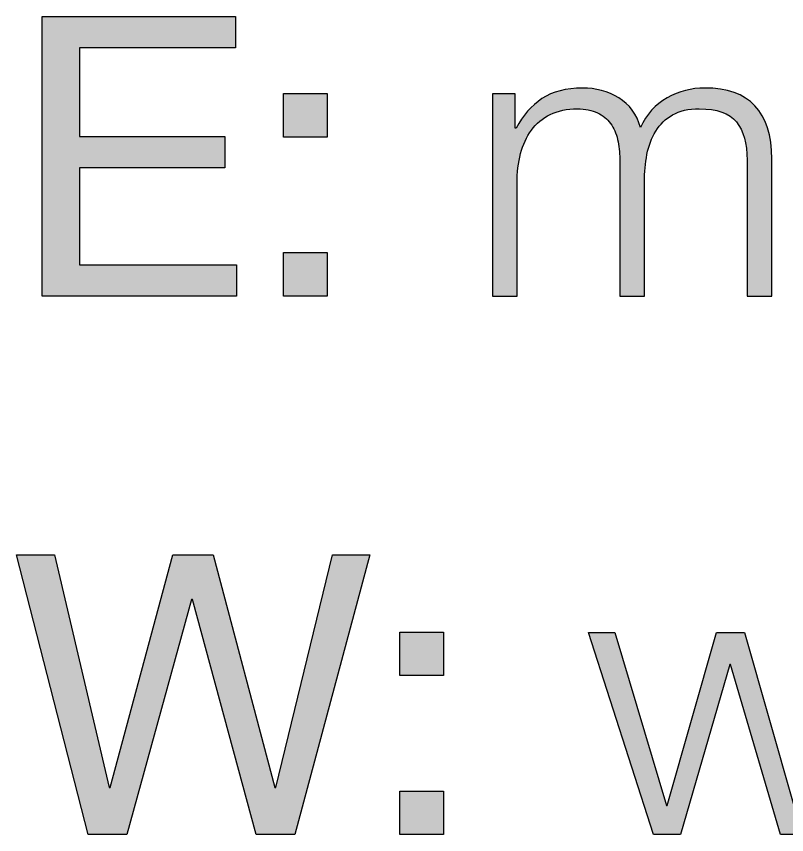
# Paper-space layout 'A3mask (portrait)' of a CAD drawing. Extents: x 0 to 277, y 0 to 394.
# Drawn here: x 210.803 to 214.539, y 21.523 to 25.492 of the extents above; entities that cross this region are included whole.
import ezdxf
from ezdxf.enums import TextEntityAlignment as Align

# ---------------------------------------------------------------- set-up
doc = ezdxf.new("R2010")
doc.units = 0
doc.layers.get('0').update_dxf_attribs({"linetype": 'CONTINUOUS'})
doc.layers.get('Defpoints').update_dxf_attribs({"linetype": 'CONTINUOUS'})
doc.layers.add('JPP_Mask', color=7, linetype='CONTINUOUS')
doc.styles.add('JPP', font='arial.ttf')

# ---------------------------------------------------------------- blocks, each defined once
blk = doc.blocks.new('A3mask (portrait)')
at = {"true_color": 0x0081c6}
for points in [[(211.8712, 24.2876), (211.1093, 24.2876), (211.1093, 24.757), (211.8142, 24.757), (211.8142, 24.9089), (211.1093, 24.9089), (211.1093, 25.3404), (211.8657, 25.3404), (211.8657, 25.4923), (210.9288, 25.4923), (210.9288, 24.1356), (211.8712, 24.1356)], [(212.3101, 25.1179), (212.0992, 25.1179), (212.0992, 24.9071), (212.3101, 24.9071)], [(212.3101, 24.3465), (212.0992, 24.3465), (212.0992, 24.1356), (212.3101, 24.1356)], [(210.9878, 22.8797), (210.8034, 22.8797), (211.151, 21.523), (211.3392, 21.523), (211.6527, 22.663), (211.6567, 22.663), (211.9663, 21.523), (212.1544, 21.523), (212.5172, 22.8797), (212.3368, 22.8797), (212.0612, 21.751), (212.0575, 21.751), (211.7574, 22.8797), (211.5616, 22.8797), (211.2575, 21.751), (211.2538, 21.751)], [(212.8744, 22.5053), (212.6636, 22.5053), (212.6636, 22.2945), (212.8744, 22.2945)], [(212.8744, 21.7338), (212.6636, 21.7338), (212.6636, 21.523), (212.8744, 21.523)]]:
    blk.add_hatch(color=142, dxfattribs=at).paths.add_polyline_path(points)
at = {"true_color": 0x004a91}
h = blk.add_hatch(color=154, dxfattribs=at)
edge = h.paths.add_edge_path()
edge.add_spline(control_points=[(213.7245, 25.0971), (213.6721, 25.1288), (213.6134, 25.1446), (213.5489, 25.1446)], knot_values=[4, 4, 4, 4, 5, 5, 5, 5], degree=3, periodic=0)
edge.add_spline(control_points=[(213.5489, 25.1446), (213.4691, 25.1446), (213.4035, 25.1274), (213.3522, 25.0933)], knot_values=[3, 3, 3, 3, 4, 4, 4, 4], degree=3, periodic=0)
edge.add_spline(control_points=[(213.3522, 25.0933), (213.301, 25.059), (213.2594, 25.0117), (213.2277, 24.9507)], knot_values=[2, 2, 2, 2, 3, 3, 3, 3], degree=3, periodic=0)
edge.add_spline(control_points=[(213.2277, 24.9507), (213.2277, 24.9507), (213.2221, 24.9507), (213.2221, 24.9507)], knot_values=[1.00001, 1.00001, 1.00001, 1.00001, 2, 2, 2, 2], degree=3, periodic=0)
edge.add_spline(control_points=[(213.2221, 24.9507), (213.2221, 24.9507), (213.2221, 24.992), (213.2221, 25.0334)], knot_values=[0.5, 0.5, 0.5, 0.5, 1, 1, 1, 1], degree=3, periodic=0)
edge.add_spline(control_points=[(213.2221, 25.0334), (213.2221, 25.0747), (213.2221, 25.1161), (213.2221, 25.1161), (213.2221, 25.1161), (213.2152, 25.1161), (213.2049, 25.1161)], knot_values=[32.749965, 32.749965, 32.749965, 32.749965, 33.249965, 33.249965, 33.249965, 33.5, 33.5, 33.5, 33.5], degree=3, periodic=0)
edge.add_spline(control_points=[(213.2049, 25.1161), (213.1945, 25.1161), (213.1808, 25.1161), (213.167, 25.1161)], knot_values=[32.49997, 32.49997, 32.49997, 32.49997, 32.749965, 32.749965, 32.749965, 32.749965], degree=3, periodic=0)
edge.add_spline(control_points=[(213.167, 25.1161), (213.1601, 25.1161), (213.1532, 25.1161), (213.1468, 25.1161)], knot_values=[32.374972, 32.374972, 32.374972, 32.374972, 32.49997, 32.49997, 32.49997, 32.49997], degree=3, periodic=0)
edge.add_spline(control_points=[(213.1468, 25.1161), (213.1403, 25.1161), (213.1343, 25.1161), (213.1291, 25.1161)], knot_values=[32.249975, 32.249975, 32.249975, 32.249975, 32.374973, 32.374973, 32.374973, 32.374973], degree=3, periodic=0)
edge.add_spline(control_points=[(213.1221, 25.1161), (213.12, 25.1161), (213.1182, 25.1161), (213.1166, 25.1161)], knot_values=[32.124977, 32.124977, 32.124977, 32.124977, 32.187476, 32.187476, 32.187476, 32.187476], degree=3, periodic=0)
edge.add_spline(control_points=[(213.1119, 25.1161), (213.1119, 25.1161), (213.1119, 25.1161), (213.1119, 25.1161), (213.1119, 25.1161), (213.1119, 25.1161), (213.1119, 25.1161)], knot_values=[31.99998, 31.99998, 31.99998, 31.99998, 32, 32, 32, 32.001445, 32.001445, 32.001445, 32.001445], degree=3, periodic=0)
edge.add_spline(control_points=[(213.1119, 25.1161), (213.1119, 25.1161), (213.1119, 24.8709), (213.1119, 24.6258)], knot_values=[31.49999, 31.49999, 31.49999, 31.49999, 31.99998, 31.99998, 31.99998, 31.99998], degree=3, periodic=0)
edge.add_spline(control_points=[(213.1119, 24.6258), (213.1119, 24.3807), (213.1119, 24.1356), (213.1119, 24.1356), (213.1119, 24.1356), (213.1119, 24.1356), (213.1119, 24.1356)], knot_values=[30.999023, 30.999023, 30.999023, 30.999023, 31.499013, 31.499013, 31.499013, 31.49999, 31.49999, 31.49999, 31.49999], degree=3, periodic=0)
edge.add_spline(control_points=[(213.1171, 24.1356), (213.1187, 24.1356), (213.1207, 24.1356), (213.123, 24.1356)], knot_values=[30.812504, 30.812504, 30.812504, 30.812504, 30.875002, 30.875002, 30.875002, 30.875002], degree=3, periodic=0)
edge.add_spline(control_points=[(213.123, 24.1356), (213.1252, 24.1356), (213.1278, 24.1356), (213.1306, 24.1356)], knot_values=[30.750005, 30.750005, 30.750005, 30.750005, 30.812504, 30.812504, 30.812504, 30.812504], degree=3, periodic=0)
edge.add_spline(control_points=[(213.1306, 24.1356), (213.1362, 24.1356), (213.1428, 24.1356), (213.1498, 24.1356)], knot_values=[30.625007, 30.625007, 30.625007, 30.625007, 30.750005, 30.750005, 30.750005, 30.750005], degree=3, periodic=0)
edge.add_spline(control_points=[(213.1498, 24.1356), (213.1568, 24.1356), (213.1643, 24.1356), (213.1718, 24.1356)], knot_values=[30.50001, 30.50001, 30.50001, 30.50001, 30.625007, 30.625007, 30.625007, 30.625007], degree=3, periodic=0)
edge.add_spline(control_points=[(213.1718, 24.1356), (213.1867, 24.1356), (213.2017, 24.1356), (213.2129, 24.1356)], knot_values=[30.250015, 30.250015, 30.250015, 30.250015, 30.50001, 30.50001, 30.50001, 30.50001], degree=3, periodic=0)
edge.add_spline(control_points=[(213.2129, 24.1356), (213.2241, 24.1356), (213.2316, 24.1356), (213.2316, 24.1356), (213.2316, 24.1356), (213.2316, 24.1356), (213.2316, 24.1356)], knot_values=[29.999532, 29.999532, 29.999532, 29.999532, 30.249547, 30.249547, 30.249547, 30.250015, 30.250015, 30.250015, 30.250015], degree=3, periodic=0)
edge.add_spline(control_points=[(213.2316, 24.1418), (213.2316, 24.1438), (213.2316, 24.1463), (213.2316, 24.1492)], knot_values=[29.906272, 29.906272, 29.906272, 29.906272, 29.937521, 29.937521, 29.937521, 29.937521], degree=3, periodic=0)
edge.add_spline(control_points=[(213.2316, 24.1492), (213.2316, 24.1521), (213.2316, 24.1554), (213.2316, 24.1591)], knot_values=[29.875022, 29.875022, 29.875022, 29.875022, 29.906272, 29.906272, 29.906272, 29.906272], degree=3, periodic=0)
edge.add_spline(control_points=[(213.2316, 24.1591), (213.2316, 24.1666), (213.2316, 24.1757), (213.2316, 24.1861)], knot_values=[29.812524, 29.812524, 29.812524, 29.812524, 29.875022, 29.875022, 29.875022, 29.875022], degree=3, periodic=0)
edge.add_spline(control_points=[(213.2316, 24.1861), (213.2316, 24.1965), (213.2316, 24.2083), (213.2316, 24.2211)], knot_values=[29.750025, 29.750025, 29.750025, 29.750025, 29.812524, 29.812524, 29.812524, 29.812524], degree=3, periodic=0)
edge.add_spline(control_points=[(213.2316, 24.2211), (213.2316, 24.2468), (213.2316, 24.2767), (213.2316, 24.3087)], knot_values=[29.625028, 29.625028, 29.625028, 29.625028, 29.750025, 29.750025, 29.750025, 29.750025], degree=3, periodic=0)
edge.add_spline(control_points=[(213.2316, 24.3087), (213.2316, 24.4049), (213.2316, 24.5203), (213.2316, 24.5973)], knot_values=[29.250035, 29.250035, 29.250035, 29.250035, 29.625028, 29.625028, 29.625028, 29.625028], degree=3, periodic=0)
edge.add_spline(control_points=[(213.2316, 24.5973), (213.2316, 24.6486), (213.2316, 24.6828), (213.2316, 24.6828), (213.2316, 24.7348), (213.2372, 24.7825), (213.2485, 24.8264)], knot_values=[28, 28, 28, 28, 28.250035, 28.250035, 28.250035, 29.250035, 29.250035, 29.250035, 29.250035], degree=3, periodic=0)
edge.add_spline(control_points=[(213.2485, 24.8264), (213.2599, 24.87), (213.2775, 24.908), (213.301, 24.9403)], knot_values=[27, 27, 27, 27, 28, 28, 28, 28], degree=3, periodic=0)
edge.add_spline(control_points=[(213.301, 24.9403), (213.3244, 24.9727), (213.3548, 24.998), (213.3921, 25.0163), (213.4294, 25.0347), (213.4735, 25.0439), (213.5241, 25.0439)], knot_values=[25, 25, 25, 25, 26, 26, 26, 27, 27, 27, 27], degree=3, periodic=0)
edge.add_spline(control_points=[(213.5241, 25.0439), (213.5621, 25.0439), (213.5944, 25.0374), (213.621, 25.0249)], knot_values=[24, 24, 24, 24, 25, 25, 25, 25], degree=3, periodic=0)
edge.add_spline(control_points=[(213.621, 25.0249), (213.6477, 25.0122), (213.6688, 24.9948), (213.6846, 24.9727)], knot_values=[23, 23, 23, 23, 24, 24, 24, 24], degree=3, periodic=0)
edge.add_spline(control_points=[(213.6846, 24.9727), (213.7006, 24.9505), (213.712, 24.9245), (213.7189, 24.8948)], knot_values=[22, 22, 22, 22, 23, 23, 23, 23], degree=3, periodic=0)
edge.add_spline(control_points=[(213.7189, 24.8948), (213.7259, 24.8649), (213.7294, 24.8336), (213.7294, 24.8006)], knot_values=[21, 21, 21, 21, 22, 22, 22, 22], degree=3, periodic=0)
edge.add_spline(control_points=[(213.7294, 24.8006), (213.7294, 24.8006), (213.7294, 24.1356), (213.7294, 24.1356), (213.7294, 24.1356), (213.7593, 24.1356), (213.7892, 24.1356)], knot_values=[19.5, 19.5, 19.5, 19.5, 20.5, 20.5, 20.5, 21, 21, 21, 21], degree=3, periodic=0)
edge.add_spline(control_points=[(213.7892, 24.1356), (213.8191, 24.1356), (213.849, 24.1356), (213.849, 24.1356), (213.849, 24.1356), (213.849, 24.2743), (213.849, 24.413)], knot_values=[18.5, 18.5, 18.5, 18.5, 19, 19, 19, 19.5, 19.5, 19.5, 19.5], degree=3, periodic=0)
edge.add_spline(control_points=[(213.849, 24.413), (213.849, 24.5517), (213.849, 24.6905), (213.849, 24.6905), (213.849, 24.7361), (213.8532, 24.78), (213.8613, 24.8224)], knot_values=[17, 17, 17, 17, 17.5, 17.5, 17.5, 18.5, 18.5, 18.5, 18.5], degree=3, periodic=0)
edge.add_spline(control_points=[(213.8613, 24.8224), (213.8697, 24.8649), (213.8838, 24.9027), (213.9042, 24.9356)], knot_values=[16, 16, 16, 16, 17, 17, 17, 17], degree=3, periodic=0)
edge.add_spline(control_points=[(213.9042, 24.9356), (213.9244, 24.9686), (213.9516, 24.9948), (213.9859, 25.0145)], knot_values=[15, 15, 15, 15, 16, 16, 16, 16], degree=3, periodic=0)
edge.add_spline(control_points=[(213.9859, 25.0145), (214.02, 25.034), (214.0631, 25.0439), (214.1151, 25.0439)], knot_values=[14, 14, 14, 14, 15, 15, 15, 15], degree=3, periodic=0)
edge.add_spline(control_points=[(214.1151, 25.0439), (214.2011, 25.0439), (214.2614, 25.0226), (214.2955, 24.9802)], knot_values=[13, 13, 13, 13, 14, 14, 14, 14], degree=3, periodic=0)
edge.add_spline(control_points=[(214.2955, 24.9802), (214.3299, 24.9377), (214.3468, 24.876), (214.3468, 24.7951)], knot_values=[12, 12, 12, 12, 13, 13, 13, 13], degree=3, periodic=0)
edge.add_spline(control_points=[(214.3468, 24.7951), (214.3468, 24.7951), (214.3468, 24.1356), (214.3468, 24.1356), (214.3468, 24.1356), (214.3767, 24.1356), (214.4066, 24.1356)], knot_values=[10.5, 10.5, 10.5, 10.5, 11.5, 11.5, 11.5, 12, 12, 12, 12], degree=3, periodic=0)
edge.add_spline(control_points=[(214.4066, 24.1356), (214.4366, 24.1356), (214.4665, 24.1356), (214.4665, 24.1356), (214.4665, 24.1356), (214.4665, 24.3019), (214.4665, 24.4681)], knot_values=[9.5, 9.5, 9.5, 9.5, 10, 10, 10, 10.5, 10.5, 10.5, 10.5], degree=3, periodic=0)
edge.add_spline(control_points=[(214.4665, 24.4681), (214.4665, 24.6344), (214.4665, 24.8006), (214.4665, 24.8006), (214.4665, 25.03), (214.3582, 25.1446), (214.1418, 25.1446)], knot_values=[8, 8, 8, 8, 8.5, 8.5, 8.5, 9.5, 9.5, 9.5, 9.5], degree=3, periodic=0)
edge.add_spline(control_points=[(214.1418, 25.1446), (214.077, 25.1446), (214.0163, 25.1288), (213.9592, 25.0971)], knot_values=[7, 7, 7, 7, 8, 8, 8, 8], degree=3, periodic=0)
edge.add_spline(control_points=[(213.9592, 25.0971), (213.9022, 25.0655), (213.8592, 25.0173), (213.83, 24.9528)], knot_values=[6, 6, 6, 6, 7, 7, 7, 7], degree=3, periodic=0)
edge.add_spline(control_points=[(213.83, 24.9528), (213.8124, 25.0173), (213.7771, 25.0655), (213.7245, 25.0971)], knot_values=[5, 5, 5, 5, 6, 6, 6, 6], degree=3, periodic=0)
blk.add_hatch(color=154, dxfattribs=at).paths.add_polyline_path([(214.2635, 22.3476), (214.2672, 22.3476), (214.5087, 21.523), (214.6397, 21.523), (214.9552, 22.5034), (214.8278, 22.5034), (214.5771, 21.6636), (214.5732, 21.6636), (214.3338, 22.5034), (214.1988, 22.5034), (213.9594, 21.6636), (213.9557, 21.6636), (213.7048, 22.5034), (213.5777, 22.5034), (213.8929, 21.523), (214.0242, 21.523)])
at = {"layer": 'Defpoints', "color": 142, "true_color": 0x0081c6}
for points in [[(211.8657, 25.4923), (211.8657, 25.3404), (211.1093, 25.3404), (211.1093, 24.9089), (211.8142, 24.9089), (211.8142, 24.757), (211.1093, 24.757), (211.1093, 24.2876), (211.8712, 24.2876), (211.8712, 24.1356), (210.9288, 24.1356), (210.9288, 25.4923), (211.8657, 25.4923)], [(212.0992, 24.9071), (212.0992, 25.1179), (212.3101, 25.1179), (212.3101, 24.9071), (212.0992, 24.9071)], [(212.3101, 24.3465), (212.3101, 24.1356), (212.0992, 24.1356), (212.0992, 24.3465), (212.3101, 24.3465)], [(211.9663, 21.523), (211.6567, 22.663), (211.6527, 22.663), (211.3392, 21.523), (211.151, 21.523), (210.8034, 22.8797), (210.9878, 22.8797), (211.2538, 21.751), (211.2575, 21.751), (211.5616, 22.8797), (211.7574, 22.8797), (212.0575, 21.751), (212.0612, 21.751), (212.3368, 22.8797), (212.5172, 22.8797), (212.1544, 21.523), (211.9663, 21.523)], [(212.6636, 22.2945), (212.6636, 22.5053), (212.8744, 22.5053), (212.8744, 22.2945), (212.6636, 22.2945)], [(212.8744, 21.7338), (212.8744, 21.523), (212.6636, 21.523), (212.6636, 21.7338), (212.8744, 21.7338)]]:
    blk.add_lwpolyline(points, dxfattribs=at)
at = {"layer": 'Defpoints', "color": 154, "true_color": 0x004a91}
blk.add_lwpolyline([(213.7048, 22.5034), (213.9557, 21.6636), (213.9594, 21.6636), (214.1988, 22.5034), (214.3338, 22.5034), (214.5732, 21.6636), (214.5771, 21.6636), (214.8278, 22.5034), (214.9552, 22.5034), (214.6397, 21.523), (214.5087, 21.523), (214.2672, 22.3476), (214.2635, 22.3476), (214.0242, 21.523), (213.8929, 21.523), (213.5777, 22.5034), (213.7048, 22.5034)], dxfattribs=at)
blk.add_open_spline([(213.2221, 25.1161), (213.2221, 25.1161), (213.2221, 24.9507), (213.2221, 24.9507), (213.2221, 24.9507), (213.2277, 24.9507), (213.2277, 24.9507), (213.2594, 25.0117), (213.301, 25.059), (213.3522, 25.0933), (213.4035, 25.1274), (213.4691, 25.1446), (213.5489, 25.1446), (213.6134, 25.1446), (213.6721, 25.1288), (213.7245, 25.0971), (213.7771, 25.0655), (213.8124, 25.0173), (213.83, 24.9528), (213.8592, 25.0173), (213.9022, 25.0655), (213.9592, 25.0971), (214.0163, 25.1288), (214.077, 25.1446), (214.1418, 25.1446), (214.3582, 25.1446), (214.4665, 25.03), (214.4665, 24.8006), (214.4665, 24.8006), (214.4665, 24.1356), (214.4665, 24.1356), (214.4665, 24.1356), (214.3468, 24.1356), (214.3468, 24.1356), (214.3468, 24.1356), (214.3468, 24.7951), (214.3468, 24.7951), (214.3468, 24.876), (214.3299, 24.9377), (214.2955, 24.9802), (214.2614, 25.0226), (214.2011, 25.0439), (214.1151, 25.0439), (214.0631, 25.0439), (214.02, 25.034), (213.9859, 25.0145), (213.9516, 24.9948), (213.9244, 24.9686), (213.9042, 24.9356), (213.8838, 24.9027), (213.8697, 24.8649), (213.8613, 24.8224), (213.8532, 24.78), (213.849, 24.7361), (213.849, 24.6905), (213.849, 24.6905), (213.849, 24.1356), (213.849, 24.1356), (213.849, 24.1356), (213.7294, 24.1356), (213.7294, 24.1356), (213.7294, 24.1356), (213.7294, 24.8006), (213.7294, 24.8006), (213.7294, 24.8336), (213.7259, 24.8649), (213.7189, 24.8948), (213.712, 24.9245), (213.7006, 24.9505), (213.6846, 24.9727), (213.6688, 24.9948), (213.6477, 25.0122), (213.621, 25.0249), (213.5944, 25.0374), (213.5621, 25.0439), (213.5241, 25.0439), (213.4735, 25.0439), (213.4294, 25.0347), (213.3921, 25.0163), (213.3548, 24.998), (213.3244, 24.9727), (213.301, 24.9403), (213.2775, 24.908), (213.2599, 24.87), (213.2485, 24.8264), (213.2372, 24.7825), (213.2316, 24.7348), (213.2316, 24.6828), (213.2316, 24.6828), (213.2316, 24.1356), (213.2316, 24.1356), (213.2316, 24.1356), (213.1119, 24.1356), (213.1119, 24.1356), (213.1119, 24.1356), (213.1119, 25.1161), (213.1119, 25.1161), (213.1119, 25.1161), (213.2221, 25.1161), (213.2221, 25.1161)], degree=3, knots=[0, 0, 0, 0, 1, 1, 1, 2, 2, 2, 3, 3, 3, 4, 4, 4, 5, 5, 5, 6, 6, 6, 7, 7, 7, 8, 8, 8, 9, 9, 9, 10, 10, 10, 11, 11, 11, 12, 12, 12, 13, 13, 13, 14, 14, 14, 15, 15, 15, 16, 16, 16, 17, 17, 17, 18, 18, 18, 19, 19, 19, 20, 20, 20, 21, 21, 21, 22, 22, 22, 23, 23, 23, 24, 24, 24, 25, 25, 25, 26, 26, 26, 27, 27, 27, 28, 28, 28, 29, 29, 29, 30, 30, 30, 31, 31, 31, 32, 32, 32, 33, 33, 33, 33], dxfattribs=at)
at = {"color": 7, "style": 'JPP'}
for tag, p in [('Client', (244.02, 56.35)), ('Project1', (244.02, 44.1)), ('Project2', (244.02, 40.425)), ('Project3', (244.02, 36.75)), ('Title1', (244.02, 28.175)), ('Title2', (244.02, 24.5)), ('Title3', (244.02, 20.825)), ('Status', (191.1, 3.675))]:
    blk.add_attdef(tag, text='', height=1.7, dxfattribs=at).set_placement(p, align=Align.MIDDLE_LEFT)
at = {"color": 2, "style": 'JPP'}
for tag, p in [('Scale', (204.575, 12.25)), ('Checked', (248.675, 12.25)), ('Drawn', (226.625, 12.25)), ('Date', (270.725, 12.25))]:
    blk.add_attdef(tag, text='', height=1, dxfattribs=at).set_placement(p, align=Align.MIDDLE_CENTER)
at = {"color": 6, "style": 'JPP'}
for tag, p in [('Ref', (235.2, 3.675)), ('DrgNo.', (255.78, 3.675))]:
    blk.add_attdef(tag, text='', height=2, dxfattribs=at).set_placement(p, align=Align.MIDDLE_LEFT)
blk.add_attdef('Rev', text='', height=2, dxfattribs=at).set_placement((272.5746, 3.675), align=Align.MIDDLE_CENTER)

psp = doc.layouts.new('A3mask (portrait)')

# ---------------------------------------------------------------- block references
at = {"layer": 'JPP_Mask'}
psp.add_blockref('A3mask (portrait)', (0, 0), dxfattribs=at)

doc.saveas('drawing.dxf')
